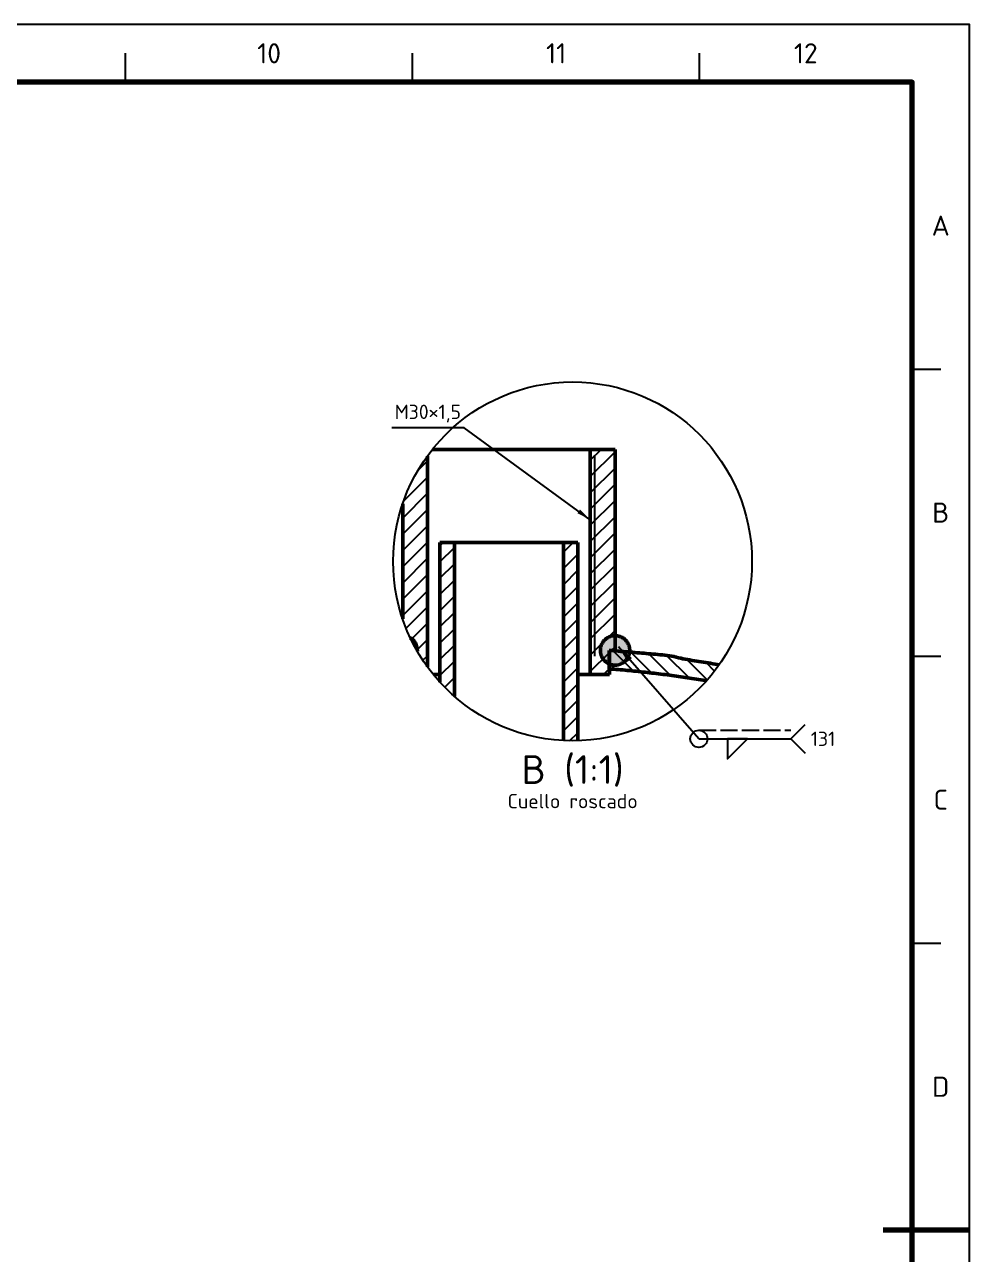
# Model space of a CAD drawing. Header units: millimetres. Extents: x 0 to 594, y 0 to 420.
# Drawn here: x 429.4 to 594, y 205.8 to 420 of the extents above; entities that cross this region are included whole.
import ezdxf
from ezdxf.enums import TextEntityAlignment as Align

# ---------------------------------------------------------------- set-up
doc = ezdxf.new("R2010")
doc.units = ezdxf.units.MM
doc.linetypes.add('ISO02-TRAZOS', pattern=[3.75, 3, -0.75])
for name, color, linetype, lineweight in [('01-VISIBLE', 7, 'CONTINUOUS', 50), ('05-RAYADO', 8, 'CONTINUOUS', 25), ('06-TEXTO', 7, 'CONTINUOUS', 25), ('07-RECUADRO', 7, 'CONTINUOUS', 70), ('08-FINA', 5, 'CONTINUOUS', 25), ('12-SOLDADURA', 6, 'CONTINUOUS', 25)]:
    doc.layers.add(name, color=color, linetype=linetype, lineweight=lineweight)
doc.styles.add('ISO3098', font='isocpeur.ttf')

msp = doc.modelspace()

# ---------------------------------------------------------------- hatches: boundary and pattern name
at = {"layer": '05-RAYADO'}
h = msp.add_hatch(dxfattribs=at)
h.set_pattern_fill('ANSI31', scale=0.62992)
h.paths.add_polyline_path([(531.278, 311), (531.278, 306.793), (527.956, 306.793), (527.956, 346), (532.268, 346), (532.268, 311)])
h = msp.add_hatch(dxfattribs=at)
h.set_pattern_fill('ANSI31', scale=0.62992)
h.paths.add_polyline_path([(495.268, 336.514), (495.445, 337.028), (495.712, 337.747), (495.997, 338.459), (496.299, 339.164), (496.619, 339.861), (496.955, 340.55), (497.308, 341.231), (497.678, 341.903), (498.064, 342.566), (498.467, 343.219), (498.885, 343.862), (499.319, 344.494), (499.58, 344.856), (499.58, 308.144), (499.319, 308.506), (498.885, 309.138), (498.467, 309.781), (498.064, 310.434), (497.678, 311.097), (497.308, 311.769), (496.955, 312.45), (496.619, 313.139), (496.299, 313.836), (495.997, 314.541), (495.712, 315.253), (495.445, 315.972), (495.268, 316.486)])
h = msp.add_hatch(dxfattribs=at)
h.set_pattern_fill('ANSI31', scale=0.62992)
h.paths.add_polyline_path([(501.768, 329.8), (504.268, 329.8), (504.268, 303.004), (503.882, 303.345), (503.32, 303.867), (502.771, 304.403), (502.236, 304.952), (501.768, 305.455)])
h = msp.add_hatch(dxfattribs=at)
h.set_pattern_fill('ANSI31', scale=0.62992)
h.paths.add_polyline_path([(525.768, 329.8), (525.768, 295.264), (525.635, 295.259), (524.868, 295.25), (524.101, 295.259), (523.335, 295.288), (523.268, 295.292), (523.268, 329.8)])
h = msp.add_hatch(color=7, dxfattribs=at)
h.dxf.hatch_style = 1
h.paths.add_polyline_path([(496.606, 313.183), (496.773, 313.071), (496.931, 312.947), (497.079, 312.81), (497.215, 312.663), (497.339, 312.505), (497.451, 312.338), (497.549, 312.162), (497.633, 311.98), (497.703, 311.791), (497.758, 311.598), (497.797, 311.4), (497.82, 311.201), (497.828, 311), (497.822, 310.849), (497.678, 311.097), (497.308, 311.769), (496.955, 312.45), (496.619, 313.139), (496.596, 313.188)])
h = msp.add_hatch(color=7, dxfattribs=at)
h.dxf.hatch_style = 1
h.paths.add_polyline_path([(534.82, 310.799), (534.797, 310.6), (534.758, 310.402), (534.703, 310.209), (534.633, 310.02), (534.549, 309.838), (534.451, 309.662), (534.339, 309.495), (534.215, 309.337), (534.079, 309.19), (533.931, 309.053), (533.773, 308.929), (533.606, 308.817), (533.431, 308.719), (533.248, 308.635), (533.059, 308.565), (532.866, 308.511), (532.669, 308.472), (532.469, 308.448), (532.268, 308.44), (532.067, 308.448), (531.868, 308.472), (531.671, 308.511), (531.477, 308.565), (531.289, 308.635), (531.106, 308.719), (530.931, 308.817), (530.764, 308.929), (530.606, 309.053), (530.458, 309.19), (530.322, 309.337), (530.197, 309.495), (530.086, 309.662), (529.987, 309.838), (529.903, 310.02), (529.834, 310.209), (529.779, 310.402), (529.74, 310.6), (529.716, 310.799), (529.708, 311), (529.716, 311.201), (529.74, 311.4), (529.779, 311.598), (529.834, 311.791), (529.903, 311.98), (529.987, 312.162), (530.086, 312.338), (530.197, 312.505), (530.322, 312.663), (530.458, 312.81), (530.606, 312.947), (530.764, 313.071), (530.931, 313.183), (531.106, 313.281), (531.289, 313.365), (531.477, 313.435), (531.671, 313.489), (531.868, 313.528), (532.067, 313.552), (532.268, 313.56), (532.469, 313.552), (532.669, 313.528), (532.866, 313.489), (533.059, 313.435), (533.248, 313.365), (533.431, 313.281), (533.606, 313.183), (533.773, 313.071), (533.931, 312.947), (534.079, 312.81), (534.215, 312.663), (534.339, 312.505), (534.451, 312.338), (534.549, 312.162), (534.633, 311.98), (534.703, 311.791), (534.758, 311.598), (534.797, 311.4), (534.82, 311.201), (534.828, 311)])
h = msp.add_hatch(dxfattribs=at)
h.set_pattern_fill('ANSI31', scale=0.62992, angle=90)
h.paths.add_polyline_path([(531.671, 310.968), (532.074, 310.935), (532.477, 310.903), (532.88, 310.87), (533.283, 310.837), (533.686, 310.804), (534.089, 310.771), (534.492, 310.738), (534.895, 310.705), (535.298, 310.672), (535.701, 310.638), (536.103, 310.604), (536.506, 310.57), (536.909, 310.536), (537.312, 310.501), (537.715, 310.466), (538.117, 310.431), (538.52, 310.396), (538.923, 310.359), (539.325, 310.322), (539.728, 310.285), (540.13, 310.246), (540.532, 310.206), (540.934, 310.164), (541.336, 310.119), (541.738, 310.07), (542.138, 310.014), (542.535, 309.941), (542.924, 309.832), (543.311, 309.715), (543.705, 309.624), (544.102, 309.545), (544.499, 309.472), (544.897, 309.402), (545.296, 309.334), (545.695, 309.267), (546.093, 309.201), (546.492, 309.136), (546.891, 309.071), (547.291, 309.006), (547.69, 308.942), (548.089, 308.878), (548.488, 308.814), (548.887, 308.751), (549.286, 308.687), (549.686, 308.622), (550.085, 308.558), (550.417, 308.504), (549.969, 307.884), (549.504, 307.274), (549.025, 306.675), (548.531, 306.088), (548.213, 305.728), (547.99, 305.765), (547.603, 305.827), (547.216, 305.889), (546.829, 305.95), (546.442, 306.01), (546.055, 306.07), (545.668, 306.129), (545.28, 306.187), (544.892, 306.244), (544.505, 306.301), (544.117, 306.356), (543.729, 306.412), (543.341, 306.466), (542.953, 306.52), (542.565, 306.573), (542.176, 306.625), (541.788, 306.676), (541.399, 306.727), (541.011, 306.777), (540.622, 306.827), (540.233, 306.875), (539.844, 306.923), (539.455, 306.97), (539.066, 307.017), (538.677, 307.062), (538.288, 307.107), (537.898, 307.151), (537.509, 307.195), (537.119, 307.238), (536.73, 307.28), (536.34, 307.321), (535.95, 307.362), (535.561, 307.402), (535.171, 307.441), (534.781, 307.479), (534.391, 307.517), (534.001, 307.554), (533.611, 307.59), (533.22, 307.626), (532.83, 307.661), (532.44, 307.695), (532.049, 307.729), (531.659, 307.761), (531.268, 307.793), (531.268, 311)])
at = {"layer": '08-FINA'}
h = msp.add_hatch(color=7, dxfattribs=at)
h.dxf.hatch_style = 1
h.paths.add_polyline_path([(527.956, 333.75), (526.17, 335.544), (525.699, 334.897)])
h = msp.add_hatch(color=7, dxfattribs=at)
h.dxf.hatch_style = 1
h.paths.add_polyline_path([(532.868, 311.6), (534.468, 309.013), (535.22, 309.672)])

# ---------------------------------------------------------------- linework, layer by layer
at = {"layer": '01-VISIBLE'}
for points in [[(527.956, 346), (527.654, 346), (527.353, 346), (527.051, 346), (526.749, 346), (526.447, 346), (526.145, 346), (525.843, 346), (525.541, 346), (525.239, 346), (524.938, 346), (524.636, 346), (524.334, 346), (524.032, 346), (523.73, 346), (523.428, 346), (523.126, 346), (522.825, 346), (522.523, 346), (522.221, 346), (521.919, 346), (521.617, 346), (521.315, 346), (521.013, 346), (520.711, 346), (520.41, 346), (520.108, 346), (519.806, 346), (519.504, 346), (519.202, 346), (518.9, 346), (518.598, 346), (518.296, 346), (517.995, 346), (517.693, 346), (517.391, 346), (517.089, 346), (516.787, 346), (516.485, 346), (516.183, 346), (515.881, 346), (515.58, 346), (515.278, 346), (514.976, 346), (514.674, 346), (514.372, 346), (514.07, 346), (513.768, 346), (513.466, 346), (513.165, 346), (512.863, 346), (512.561, 346), (512.259, 346), (511.957, 346), (511.655, 346), (511.353, 346), (511.051, 346), (510.75, 346), (510.448, 346), (510.146, 346), (509.844, 346), (509.542, 346), (509.24, 346), (508.938, 346), (508.637, 346), (508.335, 346), (508.033, 346), (507.731, 346), (507.429, 346), (507.127, 346), (506.825, 346), (506.523, 346), (506.222, 346), (505.92, 346), (505.618, 346), (505.316, 346), (505.014, 346), (504.712, 346), (504.41, 346), (504.108, 346), (503.807, 346), (503.505, 346), (503.203, 346), (502.901, 346), (502.599, 346), (502.297, 346), (501.995, 346), (501.693, 346), (501.392, 346), (501.09, 346), (500.788, 346), (500.486, 346), (500.452, 346)], [(532.268, 346), (527.956, 346)], [(527.956, 346), (527.956, 306.793)], [(532.268, 311), (532.268, 346)], [(499.58, 308.144), (499.58, 344.856)], [(495.268, 316.486), (495.268, 336.514)], [(501.768, 305.455), (501.768, 329.8)], [(504.268, 329.8), (501.768, 329.8)], [(523.268, 329.8), (522.967, 329.8), (522.665, 329.8), (522.364, 329.8), (522.062, 329.8), (521.76, 329.8), (521.459, 329.8), (521.157, 329.8), (520.856, 329.8), (520.554, 329.8), (520.252, 329.8), (519.951, 329.8), (519.649, 329.8), (519.348, 329.8), (519.046, 329.8), (518.745, 329.8), (518.443, 329.8), (518.141, 329.8), (517.84, 329.8), (517.538, 329.8), (517.237, 329.8), (516.935, 329.8), (516.633, 329.8), (516.332, 329.8), (516.03, 329.8), (515.729, 329.8), (515.427, 329.8), (515.125, 329.8), (514.824, 329.8), (514.522, 329.8), (514.221, 329.8), (513.919, 329.8), (513.618, 329.8), (513.316, 329.8), (513.014, 329.8), (512.713, 329.8), (512.411, 329.8), (512.11, 329.8), (511.808, 329.8), (511.506, 329.8), (511.205, 329.8), (510.903, 329.8), (510.602, 329.8), (510.3, 329.8), (509.998, 329.8), (509.697, 329.8), (509.395, 329.8), (509.094, 329.8), (508.792, 329.8), (508.491, 329.8), (508.189, 329.8), (507.887, 329.8), (507.586, 329.8), (507.284, 329.8), (506.983, 329.8), (506.681, 329.8), (506.379, 329.8), (506.078, 329.8), (505.776, 329.8), (505.475, 329.8), (505.173, 329.8), (504.872, 329.8), (504.57, 329.8), (504.268, 329.8)], [(504.268, 303.004), (504.268, 329.8)], [(525.768, 329.8), (523.268, 329.8)], [(523.268, 295.292), (523.268, 329.8)], [(525.768, 295.264), (525.768, 329.8)], [(497.823, 310.848), (497.826, 310.899), (497.828, 311), (497.826, 311.101), (497.82, 311.201), (497.811, 311.301), (497.797, 311.4), (497.779, 311.499), (497.758, 311.598), (497.732, 311.695), (497.703, 311.791), (497.67, 311.886), (497.633, 311.98), (497.593, 312.072), (497.549, 312.162), (497.502, 312.251), (497.451, 312.338), (497.397, 312.422), (497.339, 312.505), (497.279, 312.585), (497.215, 312.663), (497.148, 312.738), (497.079, 312.81), (497.006, 312.88), (496.931, 312.947), (496.853, 313.01), (496.773, 313.071), (496.691, 313.129), (496.606, 313.183), (496.596, 313.189)], [(532.268, 313.56), (532.168, 313.558), (532.067, 313.552), (531.967, 313.542), (531.868, 313.528), (531.769, 313.511), (531.671, 313.489), (531.573, 313.464), (531.477, 313.435), (531.382, 313.402), (531.289, 313.365), (531.197, 313.325), (531.106, 313.281), (531.017, 313.234), (530.931, 313.183), (530.846, 313.129), (530.764, 313.071), (530.683, 313.01), (530.606, 312.947), (530.531, 312.88), (530.458, 312.81), (530.388, 312.738), (530.322, 312.663), (530.258, 312.585), (530.197, 312.505), (530.14, 312.422), (530.086, 312.338), (530.035, 312.251), (529.987, 312.162), (529.943, 312.072), (529.903, 311.98), (529.867, 311.886), (529.834, 311.791), (529.804, 311.695), (529.779, 311.598), (529.758, 311.499), (529.74, 311.4), (529.726, 311.301), (529.716, 311.201), (529.71, 311.101), (529.708, 311), (529.71, 310.899), (529.716, 310.799), (529.726, 310.699), (529.74, 310.6), (529.758, 310.501), (529.779, 310.402), (529.804, 310.305), (529.834, 310.209), (529.867, 310.114), (529.903, 310.02), (529.943, 309.928), (529.987, 309.838), (530.035, 309.749), (530.086, 309.662), (530.14, 309.578), (530.197, 309.495), (530.258, 309.415), (530.322, 309.337), (530.388, 309.262), (530.458, 309.19), (530.531, 309.12), (530.606, 309.053), (530.683, 308.99), (530.764, 308.929), (530.846, 308.871), (530.931, 308.817), (531.017, 308.766), (531.106, 308.719), (531.197, 308.675), (531.289, 308.635), (531.382, 308.598), (531.477, 308.565), (531.573, 308.536), (531.671, 308.511), (531.769, 308.489), (531.868, 308.472), (531.967, 308.458), (532.067, 308.448), (532.168, 308.442), (532.268, 308.44)], [(534.828, 311), (534.826, 311.101), (534.82, 311.201), (534.811, 311.301), (534.797, 311.4), (534.779, 311.499), (534.758, 311.598), (534.732, 311.695), (534.703, 311.791), (534.67, 311.886), (534.633, 311.98), (534.593, 312.072), (534.549, 312.162), (534.502, 312.251), (534.451, 312.338), (534.397, 312.422), (534.339, 312.505), (534.279, 312.585), (534.215, 312.663), (534.148, 312.738), (534.079, 312.81), (534.006, 312.88), (533.931, 312.947), (533.853, 313.01), (533.773, 313.071), (533.691, 313.129), (533.606, 313.183), (533.519, 313.234), (533.431, 313.281), (533.34, 313.325), (533.248, 313.365), (533.154, 313.402), (533.059, 313.435), (532.963, 313.464), (532.866, 313.489), (532.768, 313.511), (532.669, 313.528), (532.569, 313.542), (532.469, 313.552), (532.369, 313.558), (532.268, 313.56)], [(550.417, 308.504), (550.085, 308.558), (549.686, 308.622), (549.286, 308.687), (548.887, 308.751), (548.488, 308.814), (548.089, 308.878), (547.69, 308.942), (547.291, 309.006), (546.891, 309.071), (546.492, 309.136), (546.093, 309.201), (545.695, 309.267), (545.296, 309.334), (544.897, 309.402), (544.499, 309.472), (544.102, 309.545), (543.705, 309.624), (543.311, 309.715), (542.924, 309.832), (542.535, 309.941), (542.138, 310.014), (541.738, 310.07), (541.336, 310.119), (540.934, 310.164), (540.532, 310.206), (540.13, 310.246), (539.728, 310.285), (539.325, 310.322), (538.923, 310.359), (538.52, 310.396), (538.117, 310.431), (537.715, 310.466), (537.312, 310.501), (536.909, 310.536), (536.506, 310.57), (536.103, 310.604), (535.701, 310.638), (535.298, 310.672), (534.895, 310.705), (534.492, 310.738), (534.089, 310.771), (533.686, 310.804), (533.283, 310.837), (532.88, 310.87), (532.477, 310.903), (532.074, 310.935), (531.671, 310.968), (531.268, 311)], [(531.268, 311), (531.268, 307.793)], [(531.278, 306.793), (531.278, 311)], [(532.268, 311), (531.278, 311)], [(532.268, 308.44), (532.369, 308.442), (532.469, 308.448), (532.569, 308.458), (532.669, 308.472), (532.768, 308.489), (532.866, 308.511), (532.963, 308.536), (533.059, 308.565), (533.154, 308.598), (533.248, 308.635), (533.34, 308.675), (533.431, 308.719), (533.519, 308.766), (533.606, 308.817), (533.691, 308.871), (533.773, 308.929), (533.853, 308.99), (533.931, 309.053), (534.006, 309.12), (534.079, 309.19), (534.148, 309.262), (534.215, 309.337), (534.279, 309.415), (534.339, 309.495), (534.397, 309.578), (534.451, 309.662), (534.502, 309.749), (534.549, 309.838), (534.593, 309.928), (534.633, 310.02), (534.67, 310.114), (534.703, 310.209), (534.732, 310.305), (534.758, 310.402), (534.779, 310.501), (534.797, 310.6), (534.811, 310.699), (534.82, 310.799), (534.826, 310.899), (534.828, 311)], [(501.768, 306.793), (501.456, 306.793), (501.143, 306.793), (500.831, 306.793), (500.617, 306.793)], [(527.956, 306.793), (527.644, 306.793), (527.331, 306.793), (527.019, 306.793), (526.706, 306.793), (526.393, 306.793), (526.081, 306.793), (525.768, 306.793)], [(531.278, 306.793), (527.956, 306.793)], [(531.268, 307.793), (531.659, 307.761), (532.049, 307.729), (532.44, 307.695), (532.83, 307.661), (533.22, 307.626), (533.611, 307.59), (534.001, 307.554), (534.391, 307.517), (534.781, 307.479), (535.171, 307.441), (535.561, 307.402), (535.95, 307.362), (536.34, 307.321), (536.73, 307.28), (537.119, 307.238), (537.509, 307.195), (537.898, 307.151), (538.288, 307.107), (538.677, 307.062), (539.066, 307.017), (539.455, 306.97), (539.844, 306.923), (540.233, 306.875), (540.622, 306.827), (541.011, 306.777), (541.399, 306.727), (541.788, 306.676), (542.176, 306.625), (542.565, 306.573), (542.953, 306.52), (543.341, 306.466), (543.729, 306.412), (544.117, 306.356), (544.505, 306.301), (544.892, 306.244), (545.28, 306.187), (545.668, 306.129), (546.055, 306.07), (546.442, 306.01), (546.829, 305.95), (547.216, 305.889), (547.603, 305.827), (547.99, 305.765), (548.213, 305.728)]]:
    msp.add_lwpolyline(points, dxfattribs=at)
at = {"layer": '07-RECUADRO'}
msp.add_line((594, 210), (579, 210), dxfattribs=at)
msp.add_lwpolyline([(20, 10), (584, 10), (584, 410), (20, 410)], close=True, dxfattribs=at)
at = {"layer": '08-FINA'}
for p, q in [((447, 410), (447, 415)), ((497, 410), (497, 415)), ((547, 410), (547, 415)), ((584, 360), (589, 360)), ((505.956, 349.75), (493.356, 349.75)), ((527.956, 333.75), (505.956, 349.75)), ((528.768, 310), (528.768, 345)), ((584, 310), (589, 310)), ((584, 260), (589, 260))]:
    msp.add_line(p, q, dxfattribs=at)
msp.add_lwpolyline([(0, 0), (594, 0), (594, 420), (0, 420)], close=True, dxfattribs=at)
msp.add_circle((524.868, 326.5), 31.25, dxfattribs=at)
at = {"layer": '12-SOLDADURA'}
for p, q in [((546.868, 295.6), (532.868, 311.6)), ((562.868, 295.6), (565.368, 298.1)), ((546.868, 295.6), (562.868, 295.6)), ((562.868, 295.6), (565.368, 293.1))]:
    msp.add_line(p, q, dxfattribs=at)
at = {"layer": '12-SOLDADURA', "linetype": 'ISO02-TRAZOS'}
msp.add_line((546.868, 297.1), (562.868, 297.1), dxfattribs=at)
at = {"layer": '12-SOLDADURA'}
msp.add_lwpolyline([(551.868, 295.6), (551.868, 292.1), (555.368, 295.6)], close=True, dxfattribs=at)
msp.add_circle((546.868, 295.6), 1.5, dxfattribs=at)

# ---------------------------------------------------------------- texts
at = {"layer": '06-TEXTO', "style": 'ISO3098'}
for s, height, p in [('10', 3.5, (472, 415)), ('11', 3.5, (522, 415)), ('12', 3.5, (565.5, 415)), ('A', 3.5, (589, 385)), ('B', 3.5, (589, 335)), ('B (1:1)', 5, (524.868, 290.25)), ('Cuello roscado', 2.5, (524.868, 284.75)), ('C', 3.5, (589, 285)), ('D', 3.5, (589, 235))]:
    msp.add_text(s, height=height, dxfattribs=at).set_placement(p, align=Align.MIDDLE_CENTER)
msp.add_text('M30×1,5', height=2.5, dxfattribs=at).set_placement((499.656, 350.55), align=Align.BOTTOM_CENTER)
at = {"layer": '12-SOLDADURA', "style": 'ISO3098'}
msp.add_text('131', height=2.5, dxfattribs=at).set_placement((566.368, 295.6), align=Align.MIDDLE_LEFT)

doc.saveas('drawing.dxf')
